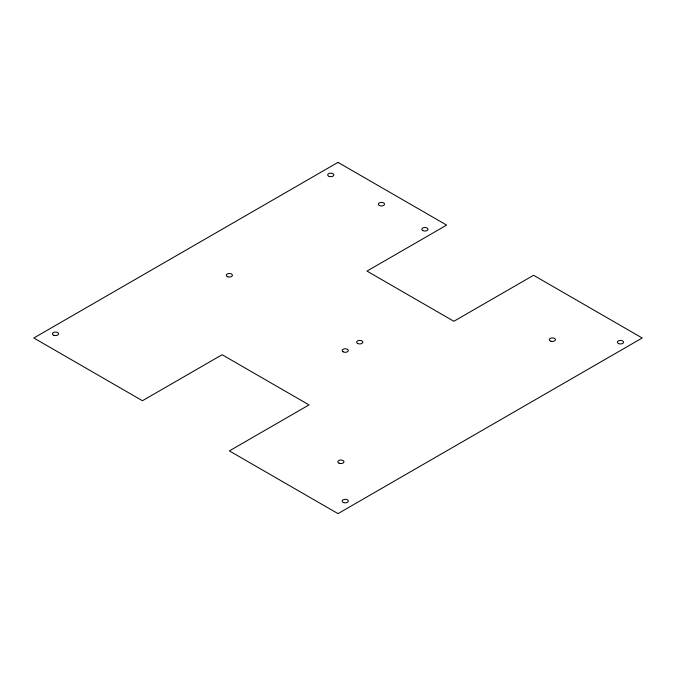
<?xml version="1.0" encoding="UTF-8"?>
<svg xmlns="http://www.w3.org/2000/svg" width="676" height="676" viewBox="0 0 676 676"><rect width="100%" height="100%" fill="white"/><g stroke="black" fill="none" stroke-linecap="round" stroke-linejoin="round"><path stroke-width="1.01" d="M338 162.375L33.8 338L142.442 400.724L222.117 354.723L309.025 404.907L229.358 450.9L338 513.625L642.2 338L533.558 275.276L453.883 321.277L366.975 271.093L446.642 225.1L338 162.375M329.22 176.453A3.076 1.774 0 0 0 333.834 174.915A3.076 1.774 0 0 0 329.22 173.377A3.076 1.774 0 0 0 329.22 176.453M227.82 276.814A3.076 1.774 0 0 0 232.434 275.276A3.076 1.774 0 0 0 227.82 273.738A3.076 1.774 0 0 0 227.82 276.814M618.684 343.628A3.076 1.774 0 0 0 623.525 342.352A3.076 1.774 0 0 0 619.199 340.569A3.076 1.774 0 0 0 618.684 343.628M343.704 502.623A3.076 1.774 0 0 0 348.317 501.085A3.076 1.774 0 0 0 343.704 499.547A3.076 1.774 0 0 0 343.704 502.623M53.995 335.355A3.076 1.774 0 0 0 58.601 333.817A3.076 1.774 0 0 0 53.995 332.279A3.076 1.774 0 0 0 53.995 335.355M550.856 341.211A3.076 1.774 0 0 0 555.461 339.673A3.076 1.774 0 0 0 550.856 338.135A3.076 1.774 0 0 0 550.856 341.211M339.107 463.221A3.076 1.774 0 0 0 343.957 461.953A3.076 1.774 0 0 0 339.631 460.162A3.076 1.774 0 0 0 339.107 463.221M379.287 205.445A3.076 1.774 0 0 0 384.424 204.651A3.076 1.774 0 0 0 380.664 202.47A3.076 1.774 0 0 0 379.287 205.445M422.745 230.533A3.076 1.774 0 0 0 427.883 229.739A3.076 1.774 0 0 0 424.122 227.567A3.076 1.774 0 0 0 422.745 230.533M357.553 343.433A3.076 1.774 0 0 0 362.699 342.639A3.076 1.774 0 0 0 358.931 340.467A3.076 1.774 0 0 0 357.553 343.433M343.07 351.799A3.076 1.774 0 0 0 348.208 351.005A3.076 1.774 0 0 0 344.447 348.833A3.076 1.774 0 0 0 343.07 351.799"/></g></svg>
